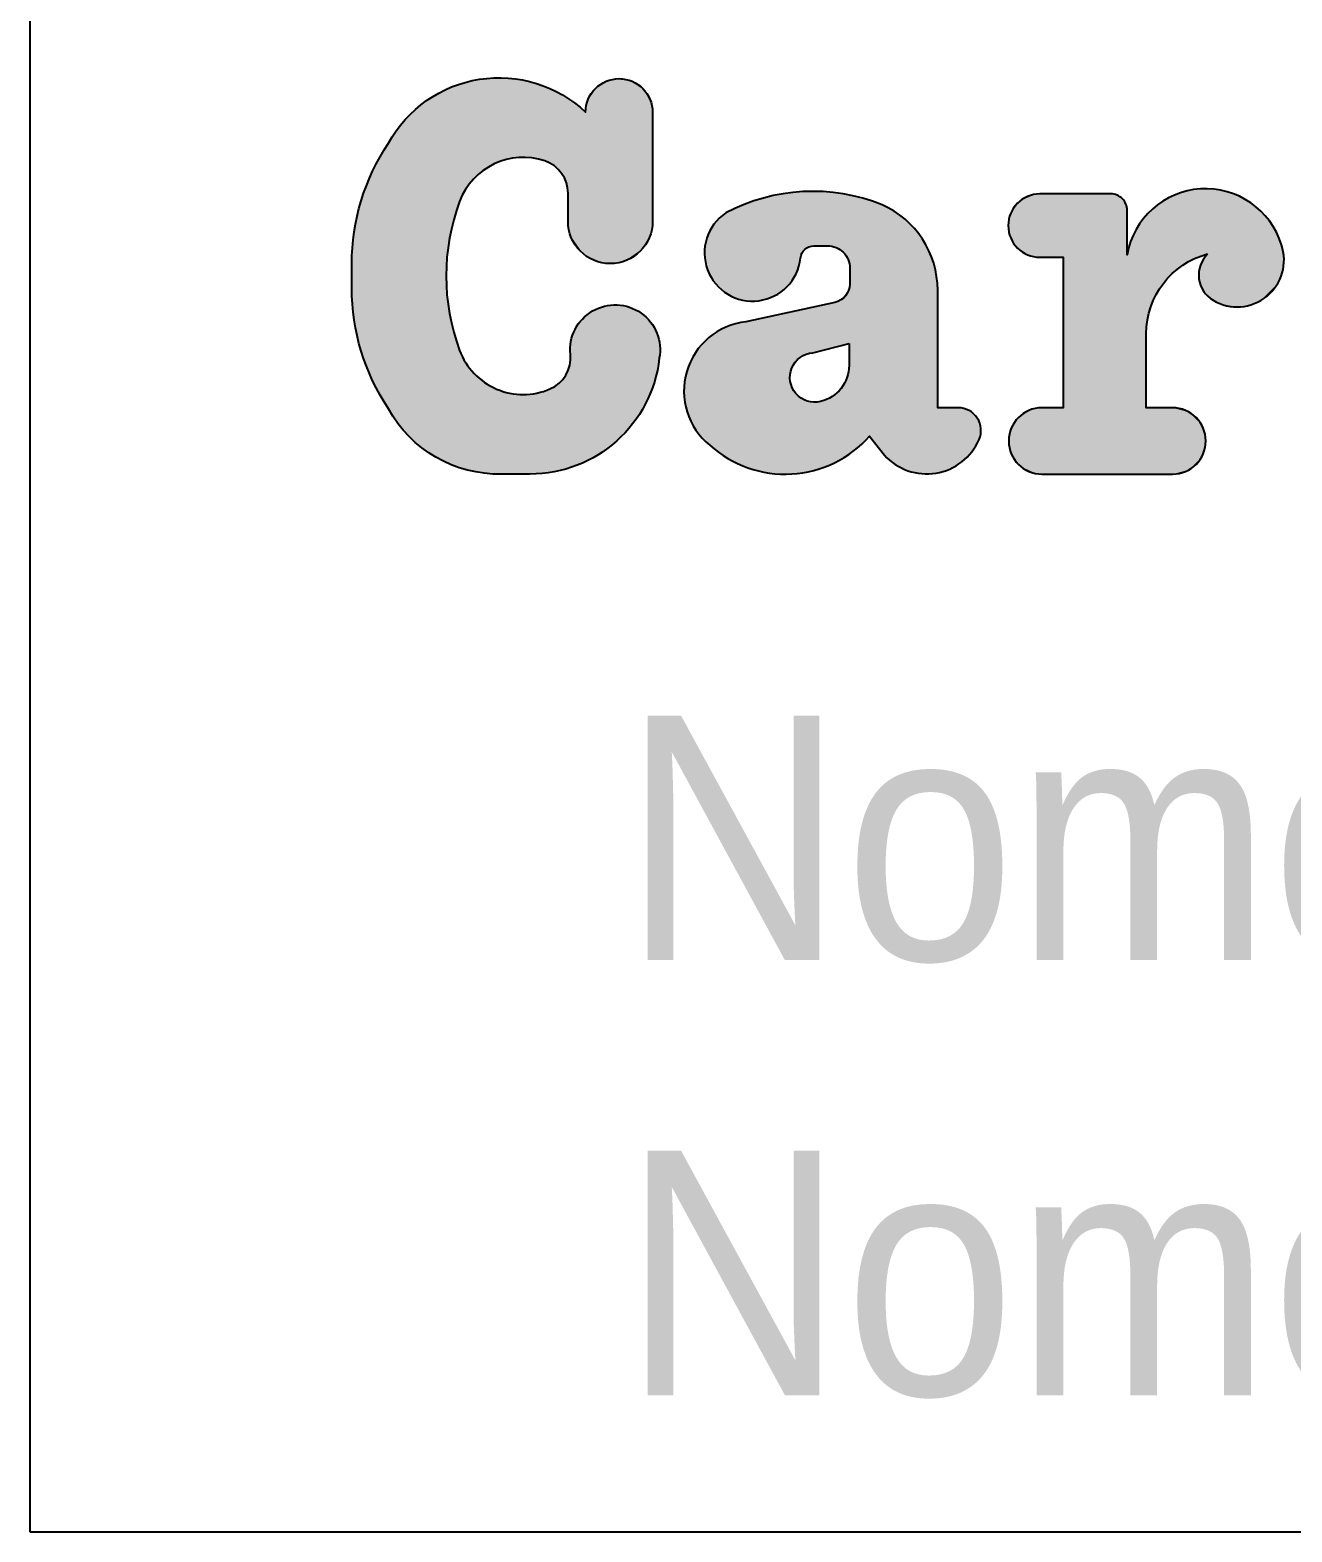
# Paper-space layout 'Layout1' of a CAD drawing. Extents: x 318 to 527, y 161 to 458.
# Drawn here: x 337.46 to 352.95, y 176.64 to 195.07 of the extents above; entities that cross this region are included whole.
import ezdxf
from ezdxf.enums import TextEntityAlignment as Align

# ---------------------------------------------------------------- set-up
doc = ezdxf.new("R2010")
doc.units = 0
doc.header["$LTSCALE"] = 10
doc.layers.get('0').update_dxf_attribs({"linetype": 'CONTINUOUS'})
doc.layers.add('ARQ-FLH', color=4, linetype='CONTINUOUS')
doc.styles.add('ARIAL', font='ARIAL.TTF')
doc.styles.add('ARIAL_BOLD', font='ARIALBD.TTF')
doc.styles.add('ROMANS', font='ROMANS.shx', dxfattribs={"width": 0.9})

# ---------------------------------------------------------------- blocks, each defined once
blk = doc.blocks.new('*U27', base_point=(0.029077, 0.013948))
at = {"color": 0}
for points in [[(0.030163, 0.01784), (0.029604, 0.01802), (0.028594, 0.017501), (0.029029, 0.017896)], [(0.029604, 0.01802), (0.029406, 0.018012), (0.029029, 0.017896), (0.029213, 0.017971)], [(0.030163, 0.01784), (0.029988, 0.017932), (0.029604, 0.01802), (0.0298, 0.017993)], [(0.027104, 0.017941), (0.026891, 0.017842), (0.026736, 0.017416), (0.026757, 0.01765)], [(0.028429, 0.01708), (0.028415, 0.017794), (0.026736, 0.017416), (0.027104, 0.017941)], [(0.026891, 0.017842), (0.026835, 0.017786), (0.026757, 0.01765), (0.02679, 0.017721)], [(0.027104, 0.017941), (0.027027, 0.01792), (0.026891, 0.017842), (0.026956, 0.017887)], [(0.028236, 0.017944), (0.028196, 0.017948), (0.027104, 0.017941), (0.027182, 0.017948)], [(0.028415, 0.017794), (0.028346, 0.017893), (0.027104, 0.017941), (0.028236, 0.017944)], [(0.028346, 0.017893), (0.028312, 0.017916), (0.028236, 0.017944), (0.028276, 0.017934)], [(0.028415, 0.017794), (0.028398, 0.017831), (0.028346, 0.017893), (0.028375, 0.017864)], [(0.030163, 0.01784), (0.028594, 0.017501), (0.028429, 0.01708)], [(0.029578, 0.01709), (0.029762, 0.016379), (0.028429, 0.01708), (0.030163, 0.01784)], [(0.029029, 0.017896), (0.028862, 0.017791), (0.028594, 0.017501), (0.028715, 0.017658)], [(0.029762, 0.016379), (0.030575, 0.016664), (0.030163, 0.01784)], [(0.030558, 0.017405), (0.030452, 0.017572), (0.030163, 0.01784), (0.03032, 0.017719)], [(0.030575, 0.016664), (0.030668, 0.016998), (0.030163, 0.01784), (0.030558, 0.017405)], [(0.026757, 0.01765), (0.026736, 0.017574), (0.026736, 0.017416), (0.02673, 0.017495)], [(0.028429, 0.01708), (0.028429, 0.017714), (0.028415, 0.017794), (0.028426, 0.017755)], [(0.026736, 0.017416), (0.026757, 0.01734), (0.026835, 0.017204), (0.02679, 0.017269)], [(0.026736, 0.017416), (0.026835, 0.017204), (0.027182, 0.017042), (0.027027, 0.01707)], [(0.026736, 0.017416), (0.027182, 0.017042), (0.027516, 0.017042)], [(0.028429, 0.01708), (0.026736, 0.017416), (0.027516, 0.017042)], [(0.028594, 0.017501), (0.028501, 0.017326), (0.028429, 0.01708), (0.028441, 0.017138)], [(0.030668, 0.016998), (0.030659, 0.017114), (0.030558, 0.017405), (0.030633, 0.017221)], [(0.026835, 0.017204), (0.026891, 0.017148), (0.027027, 0.01707), (0.026956, 0.017103)], [(0.027027, 0.01707), (0.027104, 0.017049), (0.027182, 0.017042)], [(0.029474, 0.017058), (0.029578, 0.01709), (0.027516, 0.017042), (0.028429, 0.01708)], [(0.029289, 0.016971), (0.029474, 0.017058), (0.027516, 0.017042)], [(0.029121, 0.016854), (0.029289, 0.016971), (0.027516, 0.017042)], [(0.028976, 0.016709), (0.029121, 0.016854), (0.027516, 0.014895), (0.027516, 0.017042)], [(0.029578, 0.01709), (0.02953, 0.017035), (0.029467, 0.016904), (0.029493, 0.016972)], [(0.029578, 0.01709), (0.029467, 0.016904), (0.029762, 0.016379)], [(0.030575, 0.016664), (0.030625, 0.016769), (0.030668, 0.016998), (0.030657, 0.016882)], [(0.029467, 0.016904), (0.029453, 0.016832), (0.029464, 0.016687), (0.029452, 0.016759)], [(0.029467, 0.016904), (0.029464, 0.016687), (0.029762, 0.016379), (0.02957, 0.016497)], [(0.028859, 0.016541), (0.028976, 0.016709), (0.027516, 0.014895)], [(0.028772, 0.016355), (0.028859, 0.016541), (0.027516, 0.014895)], [(0.029464, 0.016687), (0.029488, 0.016618), (0.02957, 0.016497), (0.029524, 0.016554)], [(0.029762, 0.016379), (0.029991, 0.016336), (0.030575, 0.016664), (0.030327, 0.016421)], [(0.030327, 0.016421), (0.030423, 0.016487), (0.030575, 0.016664), (0.030507, 0.016569)], [(0.027516, 0.014895), (0.028719, 0.016157), (0.028772, 0.016355)], [(0.02957, 0.016497), (0.029625, 0.01645), (0.029762, 0.016379), (0.029657, 0.016429)], [(0.029762, 0.016379), (0.029875, 0.016347), (0.029991, 0.016336)], [(0.029991, 0.016336), (0.030107, 0.016344), (0.030327, 0.016421), (0.03022, 0.016373)], [(0.027516, 0.014895), (0.028701, 0.015953), (0.028719, 0.016157)], [(0.027516, 0.014895), (0.026744, 0.014503), (0.028701, 0.015953), (0.028701, 0.014895)], [(0.027516, 0.014895), (0.027048, 0.014866), (0.026744, 0.014503), (0.026847, 0.014726)], [(0.026744, 0.014503), (0.029488, 0.014658), (0.028701, 0.014895)], [(0.027048, 0.014866), (0.026973, 0.014831), (0.026847, 0.014726), (0.026906, 0.014784)], [(0.027516, 0.014895), (0.02721, 0.014895), (0.027048, 0.014866), (0.027128, 0.014888)], [(0.029488, 0.014658), (0.029314, 0.014831), (0.028701, 0.014895), (0.029077, 0.014895)], [(0.029314, 0.014831), (0.029239, 0.014866), (0.029077, 0.014895), (0.02916, 0.014888)], [(0.029488, 0.014658), (0.02944, 0.014726), (0.029314, 0.014831), (0.029382, 0.014784)], [(0.026847, 0.014726), (0.0268, 0.014658), (0.026744, 0.014503), (0.026765, 0.014583)], [(0.026744, 0.014503), (0.027128, 0.013955), (0.029488, 0.014658)], [(0.027128, 0.013955), (0.029314, 0.014011), (0.029488, 0.014658)], [(0.029314, 0.014011), (0.029488, 0.014184), (0.029488, 0.014658), (0.029551, 0.014421)], [(0.029551, 0.014421), (0.029544, 0.014503), (0.029488, 0.014658), (0.029522, 0.014583)], [(0.026744, 0.014503), (0.026737, 0.014421), (0.026765, 0.014259), (0.026744, 0.014339)], [(0.026744, 0.014503), (0.026765, 0.014259), (0.027128, 0.013955), (0.026906, 0.014058)], [(0.029488, 0.014184), (0.029522, 0.014259), (0.029551, 0.014421), (0.029544, 0.014339)], [(0.026765, 0.014259), (0.0268, 0.014184), (0.026906, 0.014058), (0.026847, 0.014117)], [(0.029314, 0.014011), (0.029382, 0.014058), (0.029488, 0.014184), (0.02944, 0.014117)], [(0.026906, 0.014058), (0.026973, 0.014011), (0.027128, 0.013955), (0.027048, 0.013976)], [(0.027128, 0.013955), (0.02721, 0.013948), (0.029314, 0.014011), (0.029077, 0.013948)], [(0.029077, 0.013948), (0.02916, 0.013955), (0.029314, 0.014011), (0.029239, 0.013976)]]:
    blk.add_solid(points, dxfattribs=at)
blk = doc.blocks.new('*U26', base_point=(0.024321, 0.015389))
at = {"color": 0}
for points in [[(0.022045, 0.015502), (0.021996, 0.015336), (0.021985, 0.014991), (0.021975, 0.015164)], [(0.022045, 0.015502), (0.021985, 0.014991), (0.022569, 0.014192), (0.022189, 0.014519)], [(0.023503, 0.015427), (0.023504, 0.015429), (0.022045, 0.015502)], [(0.023491, 0.015367), (0.023503, 0.015427), (0.022045, 0.015502)], [(0.02349, 0.015305), (0.023491, 0.015367), (0.022569, 0.014192), (0.022045, 0.015502)], [(0.023499, 0.015244), (0.02349, 0.015305), (0.022569, 0.014192)], [(0.023519, 0.015186), (0.023499, 0.015244), (0.022569, 0.014192)], [(0.025598, 0.014895), (0.024293, 0.0153), (0.024251, 0.015217)], [(0.025598, 0.014895), (0.025598, 0.015325), (0.024293, 0.0153), (0.024321, 0.015389)], [(0.023548, 0.015132), (0.023519, 0.015186), (0.022569, 0.014192)], [(0.023587, 0.015084), (0.023548, 0.015132), (0.022569, 0.014192)], [(0.023633, 0.015043), (0.023587, 0.015084), (0.022569, 0.014192)], [(0.023686, 0.015011), (0.023633, 0.015043), (0.022569, 0.014192)], [(0.023744, 0.014989), (0.023686, 0.015011), (0.022569, 0.014192)], [(0.024047, 0.01503), (0.023962, 0.014994), (0.025598, 0.014895)], [(0.025598, 0.014895), (0.024126, 0.01508), (0.024047, 0.01503)], [(0.025598, 0.014895), (0.024194, 0.015143), (0.024126, 0.01508)], [(0.025598, 0.014895), (0.024251, 0.015217), (0.024194, 0.015143)], [(0.021985, 0.014991), (0.022025, 0.014823), (0.022189, 0.014519), (0.022094, 0.014663)], [(0.023962, 0.014994), (0.023927, 0.014984), (0.022569, 0.014192)], [(0.023962, 0.014994), (0.022569, 0.014192), (0.025598, 0.014895)], [(0.023804, 0.014976), (0.023744, 0.014989), (0.022569, 0.014192)], [(0.023927, 0.014984), (0.023866, 0.014975), (0.022569, 0.014192)], [(0.023866, 0.014975), (0.023804, 0.014976), (0.022569, 0.014192)], [(0.022569, 0.014192), (0.024627, 0.014492), (0.025598, 0.014895)], [(0.024627, 0.014492), (0.025474, 0.013953), (0.025598, 0.014895)], [(0.025474, 0.013953), (0.026216, 0.014551), (0.025598, 0.014895), (0.025914, 0.014894)], [(0.025914, 0.014894), (0.025894, 0.014895), (0.025598, 0.014895)], [(0.026072, 0.014841), (0.026023, 0.014868), (0.025914, 0.014894), (0.025969, 0.014886)], [(0.026216, 0.014551), (0.026183, 0.014715), (0.025914, 0.014894), (0.026072, 0.014841)], [(0.026183, 0.014715), (0.026154, 0.014763), (0.026072, 0.014841), (0.026116, 0.014806)], [(0.026216, 0.014551), (0.026215, 0.014608), (0.026183, 0.014715), (0.026204, 0.014663)], [(0.022189, 0.014519), (0.022308, 0.014392), (0.022569, 0.014192), (0.022345, 0.014361)], [(0.022569, 0.014192), (0.023365, 0.013949), (0.024627, 0.014492), (0.024176, 0.014136)], [(0.024176, 0.014136), (0.024411, 0.014288), (0.024627, 0.014492), (0.024616, 0.01448)], [(0.024627, 0.014492), (0.024837, 0.014219), (0.025062, 0.014046), (0.024942, 0.014123)], [(0.024627, 0.014492), (0.025062, 0.014046), (0.025474, 0.013953)], [(0.025474, 0.013953), (0.025878, 0.014078), (0.026216, 0.014551), (0.026164, 0.014389)], [(0.025878, 0.014078), (0.025991, 0.014164), (0.026164, 0.014389), (0.026087, 0.014269)], [(0.026164, 0.014389), (0.02619, 0.014442), (0.026216, 0.014551), (0.026208, 0.014496)], [(0.022569, 0.014192), (0.022819, 0.014065), (0.023365, 0.013949), (0.023087, 0.013983)], [(0.023365, 0.013949), (0.023645, 0.013963), (0.024176, 0.014136), (0.023918, 0.014026)], [(0.025062, 0.014046), (0.025193, 0.013991), (0.025474, 0.013953), (0.025332, 0.013959)], [(0.025474, 0.013953), (0.025615, 0.013971), (0.025878, 0.014078), (0.025751, 0.014013)]]:
    blk.add_solid(points, dxfattribs=at)
blk = doc.blocks.new('*U25', base_point=(0.025598, 0.015325))
at = {"color": 0}
for points in [[(0.022991, 0.017854), (0.022399, 0.01751), (0.022327, 0.016827), (0.022272, 0.017178)], [(0.022991, 0.017854), (0.022327, 0.016827), (0.023724, 0.017173)], [(0.022991, 0.017854), (0.022571, 0.017676), (0.022399, 0.01751), (0.022478, 0.017601)], [(0.024362, 0.017927), (0.023903, 0.017983), (0.022991, 0.017854), (0.023441, 0.017958)], [(0.025518, 0.01703), (0.025123, 0.017594), (0.022991, 0.017854), (0.024362, 0.017927)], [(0.022991, 0.017854), (0.023724, 0.017173), (0.023753, 0.017189)], [(0.022991, 0.017854), (0.023753, 0.017189), (0.023785, 0.0172)], [(0.022991, 0.017854), (0.023785, 0.0172), (0.023819, 0.017205)], [(0.022991, 0.017854), (0.023819, 0.017205), (0.02383, 0.017205)], [(0.022991, 0.017854), (0.02383, 0.017205), (0.024024, 0.017207)], [(0.024133, 0.017188), (0.024183, 0.017165), (0.022991, 0.017854), (0.025518, 0.01703)], [(0.022991, 0.017854), (0.024024, 0.017207), (0.024079, 0.017202)], [(0.024079, 0.017202), (0.024133, 0.017188), (0.022991, 0.017854)], [(0.025123, 0.017594), (0.024933, 0.017727), (0.024362, 0.017927), (0.024805, 0.017792)], [(0.025518, 0.01703), (0.02542, 0.01724), (0.025123, 0.017594), (0.025287, 0.01743)], [(0.022399, 0.01751), (0.022338, 0.017408), (0.022272, 0.017178), (0.022295, 0.017296)], [(0.022272, 0.017178), (0.02227, 0.017058), (0.022327, 0.016827), (0.022288, 0.01694)], [(0.022327, 0.016827), (0.023697, 0.017151), (0.023724, 0.017173)], [(0.022327, 0.016827), (0.023675, 0.017126), (0.023697, 0.017151)], [(0.024183, 0.017165), (0.024229, 0.017134), (0.025518, 0.01703)], [(0.022327, 0.016827), (0.023658, 0.017097), (0.023675, 0.017126)], [(0.022327, 0.016827), (0.023645, 0.017065), (0.023658, 0.017097)], [(0.022327, 0.016827), (0.022884, 0.016422), (0.023645, 0.017065), (0.023639, 0.017032)], [(0.022884, 0.016422), (0.023235, 0.016478), (0.023639, 0.017032), (0.023512, 0.016702)], [(0.023512, 0.016702), (0.023573, 0.016805), (0.023639, 0.017032), (0.023616, 0.016917)], [(0.023648, 0.015624), (0.023702, 0.015653), (0.025518, 0.01703)], [(0.024278, 0.016488), (0.024245, 0.016455), (0.025518, 0.01703), (0.023648, 0.015624)], [(0.023702, 0.015653), (0.023761, 0.015672), (0.025518, 0.01703)], [(0.023761, 0.015672), (0.024336, 0.015811), (0.025518, 0.01703)], [(0.024229, 0.017134), (0.024268, 0.017095), (0.025518, 0.01703)], [(0.024268, 0.017095), (0.0243, 0.01705), (0.025518, 0.01703)], [(0.024306, 0.016526), (0.024278, 0.016488), (0.025518, 0.01703)], [(0.0243, 0.01705), (0.024324, 0.017), (0.025518, 0.01703)], [(0.024326, 0.016568), (0.024306, 0.016526), (0.025518, 0.01703)], [(0.024325, 0.015407), (0.024321, 0.015389), (0.025518, 0.01703), (0.025598, 0.015325)], [(0.024324, 0.017), (0.024339, 0.016947), (0.025518, 0.01703)], [(0.024334, 0.015499), (0.024325, 0.015407), (0.025518, 0.01703)], [(0.024338, 0.016614), (0.024326, 0.016568), (0.025518, 0.01703)], [(0.024336, 0.015811), (0.024334, 0.015499), (0.025518, 0.01703)], [(0.024343, 0.01666), (0.024338, 0.016614), (0.025518, 0.01703)], [(0.024339, 0.016947), (0.024344, 0.016892), (0.025518, 0.01703)], [(0.024344, 0.016885), (0.024343, 0.01666), (0.025518, 0.01703)], [(0.024344, 0.016892), (0.024344, 0.016885), (0.025518, 0.01703)], [(0.025598, 0.015325), (0.025598, 0.016575), (0.025518, 0.01703), (0.025578, 0.016806)], [(0.022327, 0.016827), (0.022385, 0.016722), (0.022551, 0.01655), (0.022461, 0.016629)], [(0.022327, 0.016827), (0.022551, 0.01655), (0.022884, 0.016422)], [(0.022551, 0.01655), (0.022654, 0.016488), (0.022884, 0.016422), (0.022766, 0.016445)], [(0.023235, 0.016478), (0.02334, 0.016536), (0.023512, 0.016702), (0.023433, 0.016612)], [(0.024131, 0.016399), (0.022859, 0.016123), (0.023559, 0.015539)], [(0.022884, 0.016422), (0.023003, 0.01642), (0.023235, 0.016478), (0.023122, 0.016439)], [(0.024245, 0.016455), (0.024207, 0.016428), (0.023559, 0.015539)], [(0.024245, 0.016455), (0.023559, 0.015539), (0.0236, 0.015585)], [(0.024207, 0.016428), (0.024164, 0.016409), (0.023559, 0.015539)], [(0.024164, 0.016409), (0.024131, 0.016399), (0.023559, 0.015539)], [(0.024245, 0.016455), (0.0236, 0.015585), (0.023648, 0.015624)], [(0.022859, 0.016123), (0.02238, 0.015936), (0.023504, 0.015429), (0.022059, 0.015534)], [(0.022859, 0.016123), (0.022689, 0.016089), (0.02238, 0.015936), (0.022528, 0.016026)], [(0.022859, 0.016123), (0.023504, 0.015429), (0.023526, 0.015487)], [(0.022859, 0.016123), (0.023526, 0.015487), (0.023559, 0.015539)], [(0.02238, 0.015936), (0.02225, 0.015821), (0.022059, 0.015534), (0.022142, 0.015686)], [(0.023761, 0.015672), (0.023815, 0.015681), (0.024336, 0.015811)], [(0.022059, 0.015534), (0.022045, 0.015502), (0.023504, 0.015429)]]:
    blk.add_solid(points, dxfattribs=at)
blk = doc.blocks.new('*U24', base_point=(0.019334, 0.013948))
at = {"color": 0}
for points in [[(0.02057, 0.019115), (0.01975, 0.019557), (0.018025, 0.019042), (0.018818, 0.019531)], [(0.018818, 0.019531), (0.018526, 0.019415), (0.018025, 0.019042), (0.018259, 0.01925)], [(0.01975, 0.019557), (0.019439, 0.019603), (0.018818, 0.019531), (0.019126, 0.019594)], [(0.02057, 0.019115), (0.020324, 0.019309), (0.01975, 0.019557), (0.020048, 0.019459)], [(0.020965, 0.019586), (0.020885, 0.019564), (0.020741, 0.019481), (0.020809, 0.019529)], [(0.021415, 0.019422), (0.021212, 0.019564), (0.020741, 0.019481), (0.020965, 0.019586)], [(0.021212, 0.019564), (0.021132, 0.019586), (0.020965, 0.019586), (0.021049, 0.019593)], [(0.021415, 0.019422), (0.021356, 0.019481), (0.021212, 0.019564), (0.021288, 0.019529)], [(0.02031, 0.018053), (0.020319, 0.017969), (0.02057, 0.019115), (0.021415, 0.019422)], [(0.020319, 0.017969), (0.020535, 0.017094), (0.021415, 0.019422), (0.021386, 0.017168)], [(0.020741, 0.019481), (0.020599, 0.019278), (0.02057, 0.019115)], [(0.021415, 0.019422), (0.020741, 0.019481), (0.02057, 0.019115)], [(0.020741, 0.019481), (0.020682, 0.019422), (0.020599, 0.019278), (0.020634, 0.019354)], [(0.021386, 0.017168), (0.021518, 0.017452), (0.021415, 0.019422), (0.02152, 0.019198)], [(0.02152, 0.019198), (0.021498, 0.019278), (0.021415, 0.019422), (0.021463, 0.019354)], [(0.01999, 0.018417), (0.020067, 0.018383), (0.018025, 0.019042), (0.02057, 0.019115)], [(0.020067, 0.018383), (0.020138, 0.018337), (0.02057, 0.019115)], [(0.020138, 0.018337), (0.020199, 0.018278), (0.02057, 0.019115)], [(0.020199, 0.018278), (0.020249, 0.01821), (0.02057, 0.019115)], [(0.020249, 0.01821), (0.020286, 0.018134), (0.02057, 0.019115)], [(0.020286, 0.018134), (0.02031, 0.018053), (0.02057, 0.019115)], [(0.020599, 0.019278), (0.020577, 0.019198), (0.02057, 0.019115)], [(0.021518, 0.017452), (0.021527, 0.017557), (0.02152, 0.019198), (0.021527, 0.019115)], [(0.018025, 0.019042), (0.017495, 0.018199), (0.017418, 0.015547), (0.017231, 0.016948)], [(0.018843, 0.017991), (0.018941, 0.018129), (0.017418, 0.015547), (0.018025, 0.019042)], [(0.018025, 0.019042), (0.01783, 0.018796), (0.017495, 0.018199), (0.017755, 0.018672)], [(0.019856, 0.018452), (0.01999, 0.018417), (0.018025, 0.019042)], [(0.019687, 0.018469), (0.019856, 0.018452), (0.018025, 0.019042)], [(0.019519, 0.018455), (0.019687, 0.018469), (0.018025, 0.019042)], [(0.019355, 0.018413), (0.019519, 0.018455), (0.018025, 0.019042)], [(0.019201, 0.018343), (0.019355, 0.018413), (0.018025, 0.019042)], [(0.019062, 0.018247), (0.019201, 0.018343), (0.018025, 0.019042)], [(0.018941, 0.018129), (0.019062, 0.018247), (0.018025, 0.019042)], [(0.017495, 0.018199), (0.017321, 0.017689), (0.017231, 0.016948), (0.017238, 0.017156)], [(0.01877, 0.017839), (0.018843, 0.017991), (0.017418, 0.015547)], [(0.018751, 0.017787), (0.01877, 0.017839), (0.017418, 0.015547)], [(0.020319, 0.017969), (0.020319, 0.017958), (0.020535, 0.017094), (0.020356, 0.01735)], [(0.020319, 0.017958), (0.020319, 0.017557), (0.020356, 0.01735), (0.020328, 0.017452)], [(0.018619, 0.017276), (0.018751, 0.017787), (0.017418, 0.015547)], [(0.021386, 0.017168), (0.021446, 0.017255), (0.021518, 0.017452), (0.021491, 0.01735)], [(0.018578, 0.016749), (0.018619, 0.017276), (0.017418, 0.015547)], [(0.020356, 0.01735), (0.0204, 0.017255), (0.020535, 0.017094), (0.020461, 0.017168)], [(0.020535, 0.017094), (0.020818, 0.016962), (0.021386, 0.017168), (0.02113, 0.016989)], [(0.02113, 0.016989), (0.021225, 0.017034), (0.021386, 0.017168), (0.021311, 0.017094)], [(0.017231, 0.016948), (0.017231, 0.016605), (0.017418, 0.015547), (0.017278, 0.016068)], [(0.020535, 0.017094), (0.020621, 0.017034), (0.020818, 0.016962), (0.020717, 0.016989)], [(0.020818, 0.016962), (0.020923, 0.016953), (0.02113, 0.016989), (0.021028, 0.016962)], [(0.018629, 0.016224), (0.018578, 0.016749), (0.017418, 0.015547)], [(0.019334, 0.013948), (0.021606, 0.015484), (0.02122, 0.016323)], [(0.019334, 0.013948), (0.02122, 0.016323), (0.020217, 0.015271)], [(0.02122, 0.016323), (0.02027, 0.015336), (0.020217, 0.015271)], [(0.02122, 0.016323), (0.020312, 0.01541), (0.02027, 0.015336)], [(0.02122, 0.016323), (0.02034, 0.01549), (0.020312, 0.01541)], [(0.02122, 0.016323), (0.020353, 0.015573), (0.02034, 0.01549)], [(0.02122, 0.016323), (0.020391, 0.01595), (0.020353, 0.015573)], [(0.02122, 0.016323), (0.020889, 0.016356), (0.020391, 0.01595), (0.020585, 0.01622)], [(0.020889, 0.016356), (0.02078, 0.016329), (0.020585, 0.01622), (0.020678, 0.016283)], [(0.02122, 0.016323), (0.021112, 0.016353), (0.020889, 0.016356), (0.021, 0.016365)], [(0.021489, 0.016128), (0.021411, 0.016209), (0.02122, 0.016323), (0.021321, 0.016274)], [(0.021606, 0.015484), (0.021626, 0.015825), (0.02122, 0.016323), (0.021489, 0.016128)], [(0.01877, 0.015715), (0.018629, 0.016224), (0.017418, 0.015547)], [(0.020585, 0.01622), (0.020505, 0.016142), (0.020391, 0.01595), (0.020439, 0.016051)], [(0.021626, 0.015825), (0.021598, 0.015933), (0.021489, 0.016128), (0.021552, 0.016036)], [(0.020391, 0.01595), (0.02036, 0.015842), (0.020352, 0.015658), (0.020349, 0.015731)], [(0.020391, 0.01595), (0.020352, 0.015658), (0.020353, 0.015573)], [(0.017418, 0.015547), (0.018787, 0.015673), (0.01877, 0.015715)], [(0.017418, 0.015547), (0.018867, 0.015524), (0.018787, 0.015673)], [(0.021606, 0.015484), (0.021623, 0.015602), (0.021626, 0.015825), (0.021634, 0.015713)], [(0.017418, 0.015547), (0.017646, 0.015058), (0.01793, 0.014621), (0.017755, 0.014882)], [(0.017418, 0.015547), (0.01793, 0.014621), (0.019334, 0.013948), (0.018682, 0.01407)], [(0.017418, 0.015547), (0.019334, 0.013948), (0.019398, 0.015127)], [(0.017418, 0.015547), (0.019398, 0.015127), (0.019241, 0.015189)], [(0.017418, 0.015547), (0.019241, 0.015189), (0.019097, 0.015279)], [(0.017418, 0.015547), (0.019097, 0.015279), (0.018971, 0.015391)], [(0.017418, 0.015547), (0.018971, 0.015391), (0.018867, 0.015524)], [(0.019334, 0.013948), (0.020411, 0.01406), (0.021606, 0.015484), (0.021199, 0.014612)], [(0.021199, 0.014612), (0.021385, 0.014877), (0.021606, 0.015484), (0.021522, 0.015171)], [(0.019334, 0.013948), (0.020217, 0.015271), (0.020153, 0.015216)], [(0.019334, 0.013948), (0.020153, 0.015216), (0.02008, 0.015172)], [(0.019334, 0.013948), (0.02008, 0.015172), (0.02006, 0.015163)], [(0.019334, 0.013948), (0.02006, 0.015163), (0.0199, 0.015111)], [(0.019334, 0.013948), (0.019563, 0.015092), (0.019398, 0.015127)], [(0.019334, 0.013948), (0.0199, 0.015111), (0.019732, 0.015087)], [(0.019334, 0.013948), (0.019732, 0.015087), (0.019563, 0.015092)], [(0.01793, 0.014621), (0.018147, 0.014394), (0.018682, 0.01407), (0.0184, 0.014209)], [(0.020411, 0.01406), (0.020705, 0.014197), (0.021199, 0.014612), (0.02097, 0.014383)], [(0.018682, 0.01407), (0.018983, 0.013982), (0.019334, 0.013948), (0.019295, 0.013948)], [(0.019334, 0.013948), (0.019775, 0.013948), (0.020411, 0.01406), (0.020098, 0.013976)]]:
    blk.add_solid(points, dxfattribs=at)
blk = doc.blocks.new('CR-A4')
at = {"layer": 'ARQ-FLH', "color": 6}
for p, q in [((-190, 287), (-190, 16)), ((-190, 16), (-6, 16))]:
    blk.add_line(p, q, dxfattribs=at)
at = {"layer": 'ARQ-FLH', "color": 249}
for points in [[(-184.208, 28.982, -0.279475), (-185.598, 29.785, -0.148755), (-186.049, 31.267), (-186.049, 31.562, -0.148755), (-185.598, 33.044, -0.490972), (-183.178, 33.424, -1), (-182.355, 33.424), (-182.355, 32.085, -1), (-183.394, 32.085), (-183.394, 32.43, 0.321493), (-183.677, 32.825, 0.404988), (-184.725, 32.327, 0.181025), (-184.725, 30.501, 0.427868), (-183.616, 30.027, 0.327607), (-183.365, 30.452, -1.155712), (-182.273, 30.404, -0.382177), (-183.862, 28.982), (-184.241, 28.982)], [(-178.346, 29.407, 0.54045), (-178.601, 29.796), (-178.855, 29.796), (-178.855, 31.241, 0.297139), (-179.537, 32.287, 0.221058), (-181.458, 32.187, 1.567025), (-180.539, 31.634, -0.380845), (-180.375, 31.783), (-180.208, 31.784, -0.416645), (-179.933, 31.511), (-179.935, 31.314, -0.350963), (-180.117, 31.09), (-181.21, 30.852, 0.666801), (-181.652, 29.337, 0.417222), (-179.69, 29.45), (-179.509, 29.215, 0.543875), (-178.346, 29.407)]]:
    blk.add_lwpolyline(points, format="xyb", dxfattribs=at)
for points in [[(-175.54, 31.684, 0.493838), (-175.472, 31.115, 0.696616), (-174.633, 31.796, 0.788107), (-176.528, 31.675), (-176.528, 32.22, 0.414214), (-176.729, 32.421), (-177.6, 32.421, 1), (-177.6, 31.643), (-177.312, 31.643), (-177.312, 29.796), (-177.576, 29.796, 1), (-177.576, 28.982), (-175.97, 28.982, 1), (-175.97, 29.796), (-176.294, 29.796), (-176.294, 30.706, -0.340905)], [(-179.94, 30.584), (-179.942, 30.316, -0.343745), (-180.292, 29.873, -1.084424), (-180.388, 30.472)]]:
    blk.add_lwpolyline(points, format="xyb", close=True, dxfattribs=at)
at = {"layer": 'ARQ-FLH', "color": 249, "xscale": 859.7748208802459, "yscale": 859.7748208802459, "zscale": 859.7748208802459}
for name, p in [('*U24', (-184.241, 28.982)), ('*U25', (-178.855, 30.166)), ('*U27', (-175.97, 28.982)), ('*U26', (-179.953, 30.221))]:
    blk.add_blockref(name, p, dxfattribs=at)
at = {"layer": 'ARQ-FLH', "color": 4, "style": 'ROMANS'}
for tag, p in [('TITULO1', (-134.595, 40.924)), ('TITULO2', (-134.595, 36.226))]:
    blk.add_attdef(tag, p, '', height=2.687, dxfattribs=at)
at = {"layer": 'ARQ-FLH', "color": 3, "style": 'ROMANS'}
for tag, p in [('ESC', (-14.547, 42.073)), ('00/00/00', (-14.433, 35.823)), ('ARQ', (-15.215, 30.229)), ('DES', (-15.215, 24.022)), ('VER', (-15.215, 18.816))]:
    blk.add_attdef(tag, text='', height=1.612, dxfattribs=at).set_placement(p, align=Align.MIDDLE)
at = {"layer": 'ARQ-FLH', "color": 1, "style": 'ARIAL_BOLD'}
for tag, height, p in [('AAA', 7, (-40.788, 37.029)), ('222', 7, (-40.788, 27.052)), ('REV', 3, (-40.788, 19.436))]:
    blk.add_attdef(tag, text='', height=height, dxfattribs=at).set_placement(p, align=Align.MIDDLE)
at = {"layer": 'ARQ-FLH', "color": 1, "linetype": 'CONTINUOUS', "style": 'ARIAL', "width": 0.9}
for tag, p in [('NOME_DA_OBRA_1', (-170.042, 24.576)), ('NOME_DA_OBRA_2', (-170.042, 19.237))]:
    blk.add_attdef(tag, text='', height=3, dxfattribs=at).set_placement(p, align=Align.MIDDLE)

psp = doc.layouts.get("Layout1")

# ---------------------------------------------------------------- block references
ref = psp.add_blockref('CR-A4', (527.455, 160.636))
ref.add_attrib('NOME_DA_OBRA_1', 'NomeDaObra1', dxfattribs={"layer": 'ARQ-FLH', "color": 1, "linetype": 'CONTINUOUS', "height": 3, "style": 'ARIAL', "width": 0.9}).set_placement((357.413, 185.212), align=Align.MIDDLE)
ref.add_attrib('NOME_DA_OBRA_2', 'NomeDaObra2', dxfattribs={"layer": 'ARQ-FLH', "color": 1, "linetype": 'CONTINUOUS', "height": 3, "style": 'ARIAL', "width": 0.9}).set_placement((357.413, 179.873), align=Align.MIDDLE)

doc.saveas('drawing.dxf')
